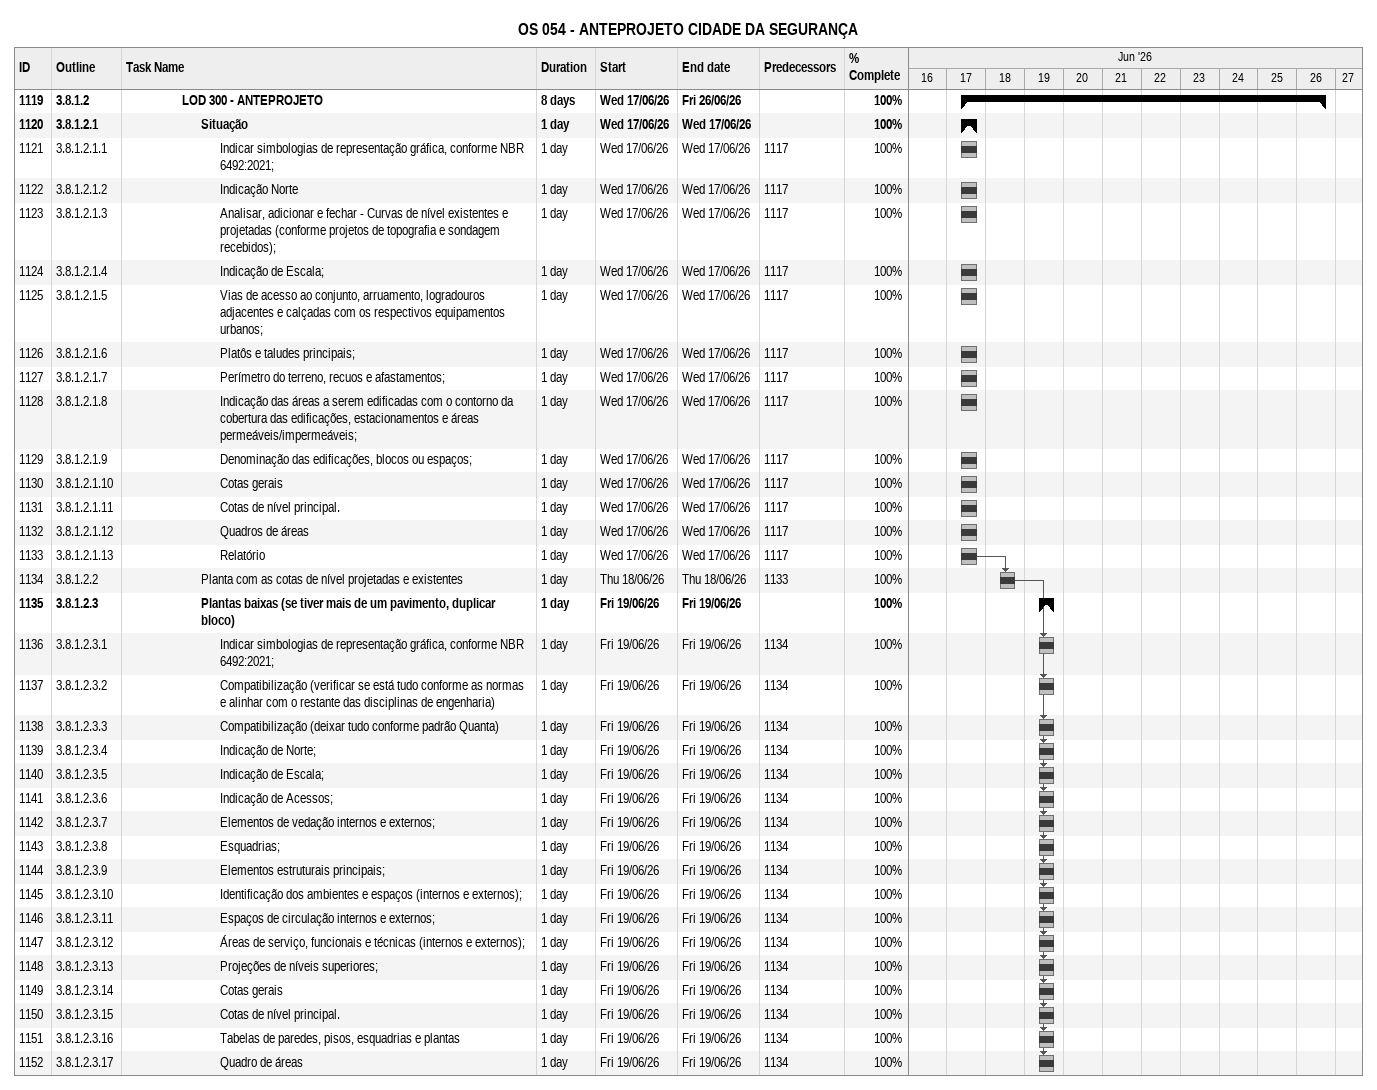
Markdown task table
OS 054 - ANTEPROJETO CIDADE DA SEGURANÇA

| ID | WBS | Task | Duration | Start | Finish | Predecessors | % complete |
|---|---|---|---|---|---|---|---|
| 1119 | 3.8.1.2 | **LOD 300 - ANTEPROJETO** | 8d | 2026-06-17 | 2026-06-26 |  | 100 |
| 1120 | 3.8.1.2.1 | **Situação** | 1d | 2026-06-17 | 2026-06-17 |  | 100 |
| 1121 | 3.8.1.2.1.1 | Indicar simbologias de representação gráfica, conforme NBR 6492:2021; | 1d | 2026-06-17 | 2026-06-17 | 1117 | 100 |
| 1122 | 3.8.1.2.1.2 | Indicação Norte | 1d | 2026-06-17 | 2026-06-17 | 1117 | 100 |
| 1123 | 3.8.1.2.1.3 | Analisar, adicionar e fechar - Curvas de nível existentes e projetadas (conforme projetos de topografia e sondagem recebidos); | 1d | 2026-06-17 | 2026-06-17 | 1117 | 100 |
| 1124 | 3.8.1.2.1.4 | Indicação de Escala; | 1d | 2026-06-17 | 2026-06-17 | 1117 | 100 |
| 1125 | 3.8.1.2.1.5 | Vias de acesso ao conjunto, arruamento, logradouros adjacentes e calçadas com os respectivos equipamentos urbanos; | 1d | 2026-06-17 | 2026-06-17 | 1117 | 100 |
| 1126 | 3.8.1.2.1.6 | Platôs e taludes principais; | 1d | 2026-06-17 | 2026-06-17 | 1117 | 100 |
| 1127 | 3.8.1.2.1.7 | Perímetro do terreno, recuos e afastamentos; | 1d | 2026-06-17 | 2026-06-17 | 1117 | 100 |
| 1128 | 3.8.1.2.1.8 | Indicação das áreas a serem edificadas com o contorno da cobertura das edificações, estacionamentos e áreas permeáveis/impermeáveis; | 1d | 2026-06-17 | 2026-06-17 | 1117 | 100 |
| 1129 | 3.8.1.2.1.9 | Denominação das edificações, blocos ou espaços; | 1d | 2026-06-17 | 2026-06-17 | 1117 | 100 |
| 1130 | 3.8.1.2.1.10 | Cotas gerais | 1d | 2026-06-17 | 2026-06-17 | 1117 | 100 |
| 1131 | 3.8.1.2.1.11 | Cotas de nível principal. | 1d | 2026-06-17 | 2026-06-17 | 1117 | 100 |
| 1132 | 3.8.1.2.1.12 | Quadros de áreas | 1d | 2026-06-17 | 2026-06-17 | 1117 | 100 |
| 1133 | 3.8.1.2.1.13 | Relatório | 1d | 2026-06-17 | 2026-06-17 | 1117 | 100 |
| 1134 | 3.8.1.2.2 | Planta com as cotas de nível projetadas e existentes | 1d | 2026-06-18 | 2026-06-18 | 1133 | 100 |
| 1135 | 3.8.1.2.3 | **Plantas baixas (se tiver mais de um pavimento, duplicar bloco)** | 1d | 2026-06-19 | 2026-06-19 |  | 100 |
| 1136 | 3.8.1.2.3.1 | Indicar simbologias de representação gráfica, conforme NBR 6492:2021; | 1d | 2026-06-19 | 2026-06-19 | 1134 | 100 |
| 1137 | 3.8.1.2.3.2 | Compatibilização (verificar se está tudo conforme as normas e alinhar com o restante das disciplinas de engenharia) | 1d | 2026-06-19 | 2026-06-19 | 1134 | 100 |
| 1138 | 3.8.1.2.3.3 | Compatibilização (deixar tudo conforme padrão Quanta) | 1d | 2026-06-19 | 2026-06-19 | 1134 | 100 |
| 1139 | 3.8.1.2.3.4 | Indicação de Norte; | 1d | 2026-06-19 | 2026-06-19 | 1134 | 100 |
| 1140 | 3.8.1.2.3.5 | Indicação de Escala; | 1d | 2026-06-19 | 2026-06-19 | 1134 | 100 |
| 1141 | 3.8.1.2.3.6 | Indicação de Acessos; | 1d | 2026-06-19 | 2026-06-19 | 1134 | 100 |
| 1142 | 3.8.1.2.3.7 | Elementos de vedação internos e externos; | 1d | 2026-06-19 | 2026-06-19 | 1134 | 100 |
| 1143 | 3.8.1.2.3.8 | Esquadrias; | 1d | 2026-06-19 | 2026-06-19 | 1134 | 100 |
| 1144 | 3.8.1.2.3.9 | Elementos estruturais principais; | 1d | 2026-06-19 | 2026-06-19 | 1134 | 100 |
| 1145 | 3.8.1.2.3.10 | Identificação dos ambientes e espaços (internos e externos); | 1d | 2026-06-19 | 2026-06-19 | 1134 | 100 |
| 1146 | 3.8.1.2.3.11 | Espaços de circulação internos e externos; | 1d | 2026-06-19 | 2026-06-19 | 1134 | 100 |
| 1147 | 3.8.1.2.3.12 | Áreas de serviço, funcionais e técnicas (internos e externos); | 1d | 2026-06-19 | 2026-06-19 | 1134 | 100 |
| 1148 | 3.8.1.2.3.13 | Projeções de níveis superiores; | 1d | 2026-06-19 | 2026-06-19 | 1134 | 100 |
| 1149 | 3.8.1.2.3.14 | Cotas gerais | 1d | 2026-06-19 | 2026-06-19 | 1134 | 100 |
| 1150 | 3.8.1.2.3.15 | Cotas de nível principal. | 1d | 2026-06-19 | 2026-06-19 | 1134 | 100 |
| 1151 | 3.8.1.2.3.16 | Tabelas de paredes, pisos, esquadrias e plantas | 1d | 2026-06-19 | 2026-06-19 | 1134 | 100 |
| 1152 | 3.8.1.2.3.17 | Quadro de áreas | 1d | 2026-06-19 | 2026-06-19 | 1134 | 100 |
